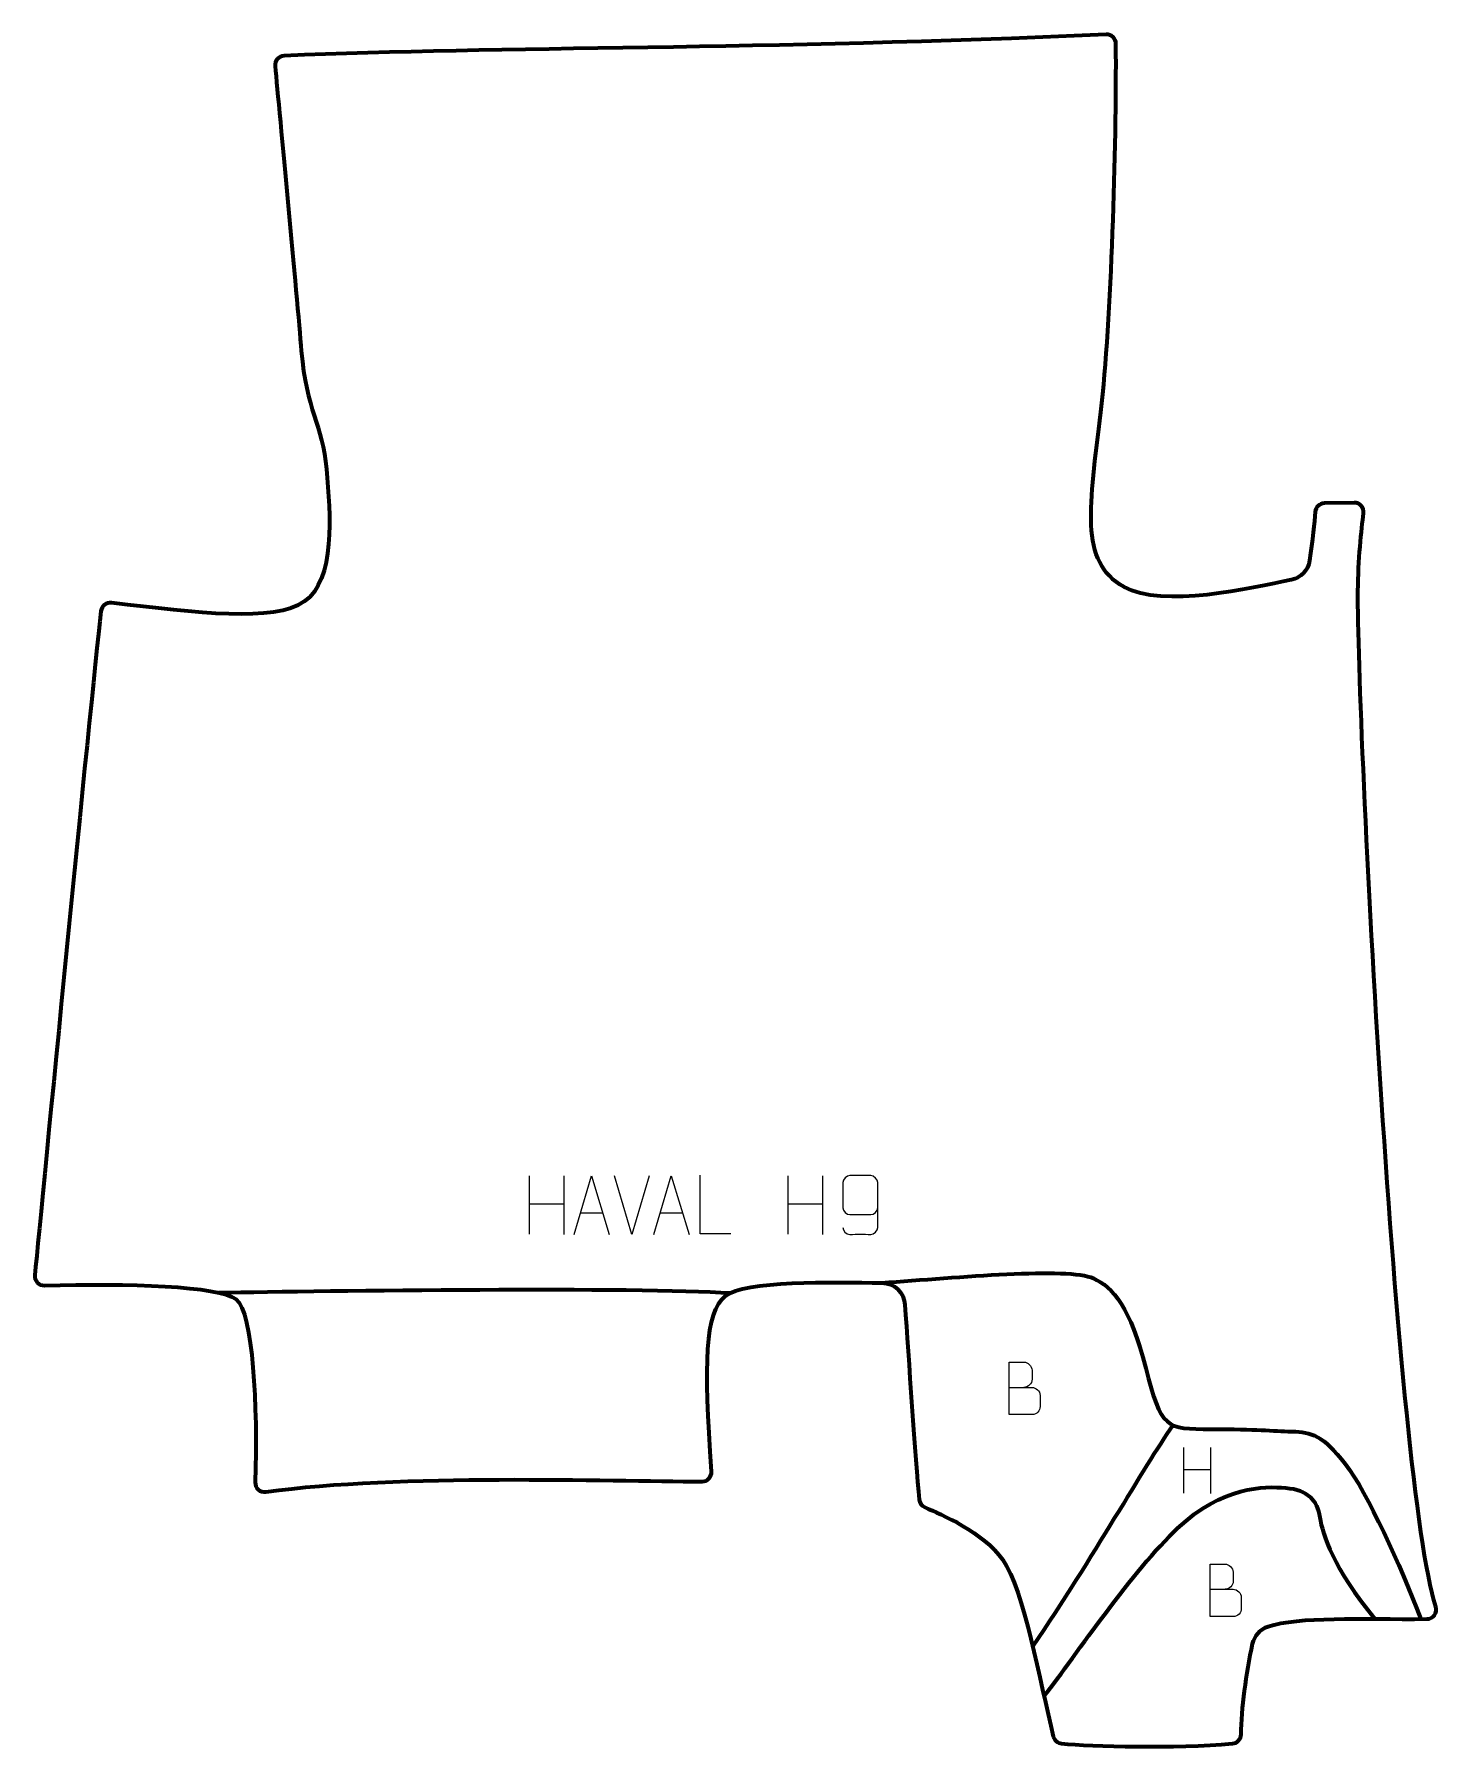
# Model space of a CAD drawing. Header units: millimetres. Extents: x -298 to 299, y -365 to 364.
import ezdxf

# ---------------------------------------------------------------- set-up
doc = ezdxf.new("R2010")
doc.units = ezdxf.units.MM
doc.header["$MEASUREMENT"] = 0
for name, color, linetype in [('layer 1', 7, 'Continuous'), ('layer 2', 7, 'Continuous'), ('layer 3', 7, 'Continuous')]:
    doc.layers.add(name, color=color, linetype=linetype)

msp = doc.modelspace()

# ---------------------------------------------------------------- linework, layer by layer
at = {"layer": 'layer 1', "color": 250, "lineweight": 9}
for points in [[(-87.7121, -121.2504), (-87.7121, -121.2504), (-87.7121, -146.0279), (-87.7121, -146.0279)], [(-73.0688, -121.2504), (-73.0688, -121.2504), (-73.0688, -146.2039), (-73.0688, -146.2039)], [(-44.0883, -146.204), (-44.0883, -146.204), (-51.4101, -121.2504), (-51.4101, -121.2504)], [(-36.7664, -121.2504), (-36.7664, -121.2504), (-44.0882, -146.204), (-44.0882, -146.204)], [(22.2879, -121.2504), (22.2879, -121.2504), (22.2879, -146.0279), (22.2879, -146.0279)], [(36.9312, -121.2504), (36.9312, -121.2504), (36.9312, -146.2039), (36.9312, -146.2039)], [(-87.7121, -133.1327), (-87.7121, -133.1327), (-73.0688, -133.1323), (-73.0688, -133.1323)], [(-65.956, -137.0345), (-65.956, -137.0345), (-56.4603, -137.0345), (-56.4603, -137.0345)], [(-31.956, -137.0345), (-31.956, -137.0345), (-22.4603, -137.0345), (-22.4603, -137.0345)], [(22.2879, -133.1327), (22.2879, -133.1327), (36.9312, -133.1323), (36.9312, -133.1323)], [(190.6036, -236.8611), (190.6036, -236.8611), (190.6036, -256.1857), (190.6036, -256.1857)], [(202.0243, -236.8611), (202.0243, -236.8611), (202.0243, -256.323), (202.0243, -256.323)], [(190.6188, -246.1281), (190.6188, -246.1281), (202.0243, -246.1281), (202.0243, -246.1281)]]:
    msp.add_open_spline(points, degree=3, dxfattribs=at)
for points, knots in [([(-68.6786, -146.2839), (-68.6786, -146.2839), (-61.3076, -121.3304), (-61.3076, -121.3304), (-61.3076, -121.3304), (-61.3076, -121.3304), (-53.7377, -146.2839), (-53.7377, -146.2839)], [0, 0, 0, 0, 0.33333333, 0.33333333, 0.33333333, 0.33333333, 1, 1, 1, 1]), ([(-34.6786, -146.2839), (-34.6786, -146.2839), (-27.3076, -121.3304), (-27.3076, -121.3304), (-27.3076, -121.3304), (-27.3076, -121.3304), (-19.7377, -146.2839), (-19.7377, -146.2839)], [0, 0, 0, 0, 0.33333333, 0.33333333, 0.33333333, 0.33333333, 1, 1, 1, 1]), ([(-2.0512, -145.9564), (-2.0512, -145.9564), (-15.0003, -145.9564), (-15.0003, -145.9564), (-15.0003, -145.9564), (-15.0003, -145.9564), (-15.0003, -121.0028), (-15.0003, -121.0028)], [0, 0, 0, 0, 0.33333333, 0.33333333, 0.33333333, 0.33333333, 1, 1, 1, 1]), ([(45.6617, -143.2083), (45.6858, -144.5478), (47.042, -146.2011), (48.6139, -146.1667), (48.6139, -146.1667), (51.5987, -146.1664), (54.5839, -146.1664), (57.5693, -146.1667), (57.5693, -146.1667), (58.7884, -146.1817), (60.5166, -144.7441), (60.5216, -143.2083), (60.5216, -143.2083), (60.5213, -136.8479), (60.5213, -130.4871), (60.5216, -124.1263), (60.5216, -124.1263), (60.5169, -122.9634), (58.7884, -121.1923), (57.5693, -121.1679), (57.5693, -121.1679), (54.5839, -121.1682), (51.5987, -121.1682), (48.6139, -121.1679), (48.6139, -121.1679), (47.3358, -121.2117), (45.6661, -122.8262), (45.6617, -124.1263), (45.6617, -124.1263), (45.6617, -127.7097), (45.6617, -131.2927), (45.6617, -134.8755), (45.6617, -134.8755), (45.7002, -136.3537), (47.2829, -137.7866), (48.6139, -137.7845), (48.6139, -137.7845), (51.5987, -137.7848), (54.5839, -137.7848), (57.5693, -137.7845), (57.5693, -137.7845), (58.8988, -137.7895), (60.5418, -136.2823), (60.5001, -134.8537)], [0, 0, 0, 0, 0.08333333, 0.08333333, 0.08333333, 0.08333333, 0.16666667, 0.16666667, 0.16666667, 0.16666667, 0.25, 0.25, 0.25, 0.25, 0.33333333, 0.33333333, 0.33333333, 0.33333333, 0.41666667, 0.41666667, 0.41666667, 0.41666667, 0.5, 0.5, 0.5, 0.5, 0.58333333, 0.58333333, 0.58333333, 0.58333333, 0.66666667, 0.66666667, 0.66666667, 0.66666667, 0.75, 0.75, 0.75, 0.75, 0.83333333, 0.83333333, 0.83333333, 0.83333333, 1, 1, 1, 1]), ([(116.3008, -211.23), (119.5598, -211.2296), (122.8192, -211.2296), (126.0789, -211.23), (126.0789, -211.23), (127.8482, -211.2455), (129.5711, -212.8005), (129.5711, -214.6363), (129.5711, -214.6363), (129.5708, -215.6471), (129.5708, -218.3784), (129.5711, -219.3895), (129.5711, -219.3895), (129.587, -221.0536), (128.2057, -222.8574), (126.1263, -222.8422), (126.1263, -222.8422), (122.8663, -222.8419), (119.6066, -222.8419), (116.3473, -222.8422), (116.3473, -222.8422), (116.3473, -215.3918), (116.3473, -207.9417), (116.3473, -200.4919), (116.3473, -200.4919), (118.4734, -200.4919), (120.5998, -200.4919), (122.7263, -200.4919), (122.7263, -200.4919), (124.2318, -200.4761), (126.1098, -202.1873), (126.1257, -203.945), (126.1257, -203.945), (126.1253, -205.7956), (126.1253, -205.9263), (126.1257, -207.7772), (126.1257, -207.7772), (126.1411, -209.6278), (124.4802, -211.2455), (122.6798, -211.23)], [0, 0, 0, 0, 0.09090909, 0.09090909, 0.09090909, 0.09090909, 0.18181818, 0.18181818, 0.18181818, 0.18181818, 0.27272727, 0.27272727, 0.27272727, 0.27272727, 0.36363636, 0.36363636, 0.36363636, 0.36363636, 0.45454545, 0.45454545, 0.45454545, 0.45454545, 0.54545455, 0.54545455, 0.54545455, 0.54545455, 0.63636364, 0.63636364, 0.63636364, 0.63636364, 0.72727273, 0.72727273, 0.72727273, 0.72727273, 0.81818182, 0.81818182, 0.81818182, 0.81818182, 1, 1, 1, 1]), ([(201.8786, -297.0884), (205.1376, -297.088), (208.397, -297.088), (211.6567, -297.0884), (211.6567, -297.0884), (213.426, -297.1039), (215.1489, -298.6589), (215.1489, -300.4947), (215.1489, -300.4947), (215.1486, -301.5055), (215.1486, -304.2368), (215.1489, -305.2479), (215.1489, -305.2479), (215.1648, -306.912), (213.7835, -308.7158), (211.7041, -308.7006), (211.7041, -308.7006), (208.4441, -308.7003), (205.1844, -308.7003), (201.9251, -308.7006), (201.9251, -308.7006), (201.9251, -301.2502), (201.9251, -293.8001), (201.9251, -286.3503), (201.9251, -286.3503), (204.0512, -286.3503), (206.1776, -286.3503), (208.3041, -286.3503), (208.3041, -286.3503), (209.8096, -286.3345), (211.6876, -288.0457), (211.7035, -289.8034), (211.7035, -289.8034), (211.7031, -291.654), (211.7031, -291.7847), (211.7035, -293.6356), (211.7035, -293.6356), (211.7189, -295.4862), (210.058, -297.1039), (208.2576, -297.0884)], [0, 0, 0, 0, 0.09090909, 0.09090909, 0.09090909, 0.09090909, 0.18181818, 0.18181818, 0.18181818, 0.18181818, 0.27272727, 0.27272727, 0.27272727, 0.27272727, 0.36363636, 0.36363636, 0.36363636, 0.36363636, 0.45454545, 0.45454545, 0.45454545, 0.45454545, 0.54545455, 0.54545455, 0.54545455, 0.54545455, 0.63636364, 0.63636364, 0.63636364, 0.63636364, 0.72727273, 0.72727273, 0.72727273, 0.72727273, 0.81818182, 0.81818182, 0.81818182, 0.81818182, 1, 1, 1, 1])]:
    msp.add_open_spline(points, degree=3, knots=knots, dxfattribs=at)
at = {"layer": 'layer 2', "color": 230, "lineweight": 200}
msp.add_open_spline([(-298.0715, -163.536), (-294.8387, -130.2542), (-274.6721, 77.075), (-269.9237, 118.8637), (-269.9237, 118.8637), (-269.6733, 121.0689), (-267.6744, 122.6454), (-265.471, 122.3809), (-265.471, 122.3809), (-228.8953, 117.9881), (-196.2147, 113.9216), (-183.4321, 122.8582), (-183.4321, 122.8582), (-170.1867, 132.1179), (-172.3227, 159.8974), (-174.032, 179.1294), (-174.032, 179.1294), (-175.7412, 198.3614), (-182.5774, 203.9173), (-184.7138, 229.5597), (-184.7138, 229.5597), (-186.5877, 252.0514), (-194.0496, 331.4257), (-195.8552, 350.592), (-195.8552, 350.592), (-196.07, 352.8742), (-194.3286, 354.866), (-192.0392, 354.9629), (-192.0392, 354.9629), (-99.4668, 358.8764), (11.5368, 357.4734), (157.6521, 363.9959), (157.6521, 363.9959), (159.9212, 364.0971), (161.8198, 362.2923), (161.8332, 360.0204), (161.8332, 360.0204), (162.0911, 316.1751), (159.9441, 241.9888), (155.3915, 203.4898), (155.3915, 203.4898), (150.6915, 163.7441), (145.9917, 139.8109), (165.2188, 129.1267), (165.2188, 129.1267), (181.7659, 119.9312), (219.2002, 128.4628), (236.3946, 132.1091), (236.3946, 132.1091), (240.442, 132.9674), (243.5493, 136.2316), (244.191, 140.32), (244.191, 140.32), (245.5188, 148.782), (246.2403, 156.6144), (246.5786, 160.9853), (246.5786, 160.9853), (246.7373, 163.0374), (248.4275, 164.6313), (250.4845, 164.6733), (250.4845, 164.6733), (250.4845, 164.6733), (263.0992, 164.9308), (263.0992, 164.9308), (263.0992, 164.9308), (265.5376, 164.9805), (267.4521, 162.8574), (267.1501, 160.4371), (267.1501, 160.4371), (266.3038, 153.6472), (264.8687, 140.3309), (264.772, 127.4171), (264.772, 127.4171), (264.3614, 72.6417), (280.93, -250.6688), (297.9007, -304.4921), (297.9007, -304.4921), (298.7131, -307.0688), (296.8159, -309.6967), (294.1147, -309.715), (294.1147, -309.715), (265.8286, -309.9076), (239.6042, -308.5861), (226.5284, -312.9002), (226.5284, -312.9002), (223.1943, -314.0002), (220.727, -316.8249), (219.9777, -320.255), (219.9777, -320.255), (217.1816, -333.0594), (215.241, -347.9149), (215.0589, -358.8009), (215.0589, -358.8009), (215.0247, -360.842), (213.4598, -362.5322), (211.4271, -362.7142), (211.4271, -362.7142), (187.1743, -364.8821), (151.348, -363.9137), (138.6889, -362.6878), (138.6889, -362.6878), (137.0005, -362.5244), (135.6024, -361.3162), (135.1943, -359.6698), (135.1943, -359.6698), (129.3787, -336.2016), (122.7074, -297.4588), (113.6614, -284.5729), (113.6614, -284.5729), (105.3253, -272.697), (87.5802, -265.3028), (80.4919, -262.1916), (80.4919, -262.1916), (79.1605, -261.6071), (78.252, -260.3505), (78.117, -258.9023), (78.117, -258.9023), (76.5707, -242.3076), (73.5047, -197.6767), (72.095, -176.1348), (72.095, -176.1348), (71.755, -170.939), (67.4871, -166.8765), (62.2825, -166.7904), (62.2825, -166.7904), (41.3314, -166.4436), (3.4889, -165.7723), (-4.2644, -172.3156), (-4.2644, -172.3156), (-13.1157, -179.786), (-13.3718, -200.1521), (-10.249, -246.9816), (-10.249, -246.9816), (-10.0952, -249.2902), (-11.9244, -251.252), (-14.2375, -251.2513), (-14.2375, -251.2513), (-54.2978, -251.2396), (-142.391, -247.7641), (-199.7869, -255.6776), (-199.7869, -255.6776), (-202.2447, -256.0162), (-204.4097, -254.0619), (-204.3275, -251.5818), (-204.3275, -251.5818), (-203.2639, -219.4801), (-205.1642, -179.4364), (-212.4862, -173.7401), (-212.4862, -173.7401), (-219.863, -168.0011), (-258.4253, -166.9855), (-293.9874, -167.9179), (-293.9874, -167.9179), (-296.3902, -167.981), (-298.304, -165.9289), (-298.0715, -163.536)], degree=3, knots=[0, 0, 0, 0, 0.025, 0.025, 0.025, 0.025, 0.05, 0.05, 0.05, 0.05, 0.075, 0.075, 0.075, 0.075, 0.1, 0.1, 0.1, 0.1, 0.125, 0.125, 0.125, 0.125, 0.15, 0.15, 0.15, 0.15, 0.175, 0.175, 0.175, 0.175, 0.2, 0.2, 0.2, 0.2, 0.225, 0.225, 0.225, 0.225, 0.25, 0.25, 0.25, 0.25, 0.275, 0.275, 0.275, 0.275, 0.3, 0.3, 0.3, 0.3, 0.325, 0.325, 0.325, 0.325, 0.35, 0.35, 0.35, 0.35, 0.375, 0.375, 0.375, 0.375, 0.4, 0.4, 0.4, 0.4, 0.425, 0.425, 0.425, 0.425, 0.45, 0.45, 0.45, 0.45, 0.475, 0.475, 0.475, 0.475, 0.5, 0.5, 0.5, 0.5, 0.525, 0.525, 0.525, 0.525, 0.55, 0.55, 0.55, 0.55, 0.575, 0.575, 0.575, 0.575, 0.6, 0.6, 0.6, 0.6, 0.625, 0.625, 0.625, 0.625, 0.65, 0.65, 0.65, 0.65, 0.675, 0.675, 0.675, 0.675, 0.7, 0.7, 0.7, 0.7, 0.725, 0.725, 0.725, 0.725, 0.75, 0.75, 0.75, 0.75, 0.775, 0.775, 0.775, 0.775, 0.8, 0.8, 0.8, 0.8, 0.825, 0.825, 0.825, 0.825, 0.85, 0.85, 0.85, 0.85, 0.875, 0.875, 0.875, 0.875, 0.9, 0.9, 0.9, 0.9, 0.925, 0.925, 0.925, 0.925, 0.95, 0.95, 0.95, 0.95, 1, 1, 1, 1], dxfattribs=at)
at = {"layer": 'layer 3', "color": 142, "lineweight": 200}
for points, knots in [([(62.2824, -166.7902), (94.8501, -164.4347), (141.4665, -159.9541), (152.2241, -164.8348), (152.2241, -164.8348), (160.5007, -168.5901), (167.9584, -177.376), (174.5323, -203.0747), (174.5323, -203.0747), (181.1064, -228.7735), (182.7044, -228.9806), (202.4265, -228.9806), (202.4265, -228.9806), (222.1489, -228.9806), (227.9299, -229.7356), (236.5959, -230.0077), (236.5959, -230.0077), (245.2619, -230.2795), (249.7443, -231.4744), (259.3063, -243.7264), (259.3063, -243.7264), (268.8687, -255.978), (282.8129, -287.0845), (291.4775, -309.729)], [0, 0, 0, 0, 0.14285714, 0.14285714, 0.14285714, 0.14285714, 0.28571429, 0.28571429, 0.28571429, 0.28571429, 0.42857143, 0.42857143, 0.42857143, 0.42857143, 0.57142857, 0.57142857, 0.57142857, 0.57142857, 0.71428571, 0.71428571, 0.71428571, 0.71428571, 1, 1, 1, 1]), ([(131.269, -342.6412), (145.2517, -324.5042), (168.9584, -289.0441), (188.0832, -271.1145), (188.0832, -271.1145), (207.2076, -253.1853), (224.7386, -253.1853), (234.1016, -253.9822), (234.1016, -253.9822), (243.4647, -254.7788), (247.3548, -259.179), (248.55, -266.5503), (248.55, -266.5503), (249.7452, -273.9208), (254.2184, -288.0845), (271.9505, -309.6809)], [0, 0, 0, 0, 0.2, 0.2, 0.2, 0.2, 0.4, 0.4, 0.4, 0.4, 0.6, 0.6, 0.6, 0.6, 1, 1, 1, 1])]:
    msp.add_open_spline(points, degree=3, knots=knots, dxfattribs=at)
for points in [[(-219.9266, -170.9419), (-174.3894, -170.1126), (-41.7588, -168.4238), (-2.3072, -171.0947)], [(126.4411, -321.4405), (152.4231, -283.2667), (173.4536, -245.5174), (186.1469, -227.3382)]]:
    msp.add_open_spline(points, degree=3, dxfattribs=at)

doc.saveas('drawing.dxf')
